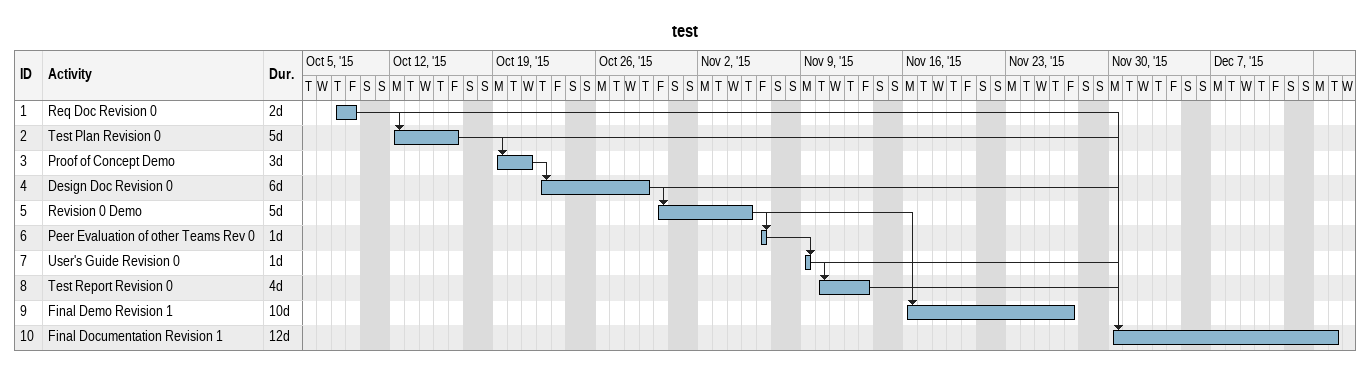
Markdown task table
test

| ID | Task | Duration | Start | Finish | Predecessors |
|---|---|---|---|---|---|
| 1 | Req Doc Revision 0 | 2d | 2015-10-08 | 2015-10-09 |  |
| 2 | Test Plan Revision 0 | 5d | 2015-10-12 | 2015-10-16 | 1 |
| 3 | Proof of Concept Demo | 3d | 2015-10-19 | 2015-10-21 | 2 |
| 4 | Design Doc Revision 0 | 6d | 2015-10-22 | 2015-10-29 | 3 |
| 5 | Revision 0 Demo | 5d | 2015-10-30 | 2015-11-05 | 4 |
| 6 | Peer Evaluation of other Teams Rev 0 | 1d | 2015-11-06 | 2015-11-06 | 5 |
| 7 | User's Guide Revision 0 | 1d | 2015-11-09 | 2015-11-09 | 6 |
| 8 | Test Report Revision 0 | 4d | 2015-11-10 | 2015-11-13 | 7 |
| 9 | Final Demo Revision 1 | 10d | 2015-11-16 | 2015-11-27 | 5 |
| 10 | Final Documentation Revision 1 | 12d | 2015-11-30 | 2015-12-15 | 1, 2, 4, 7, 8 |
